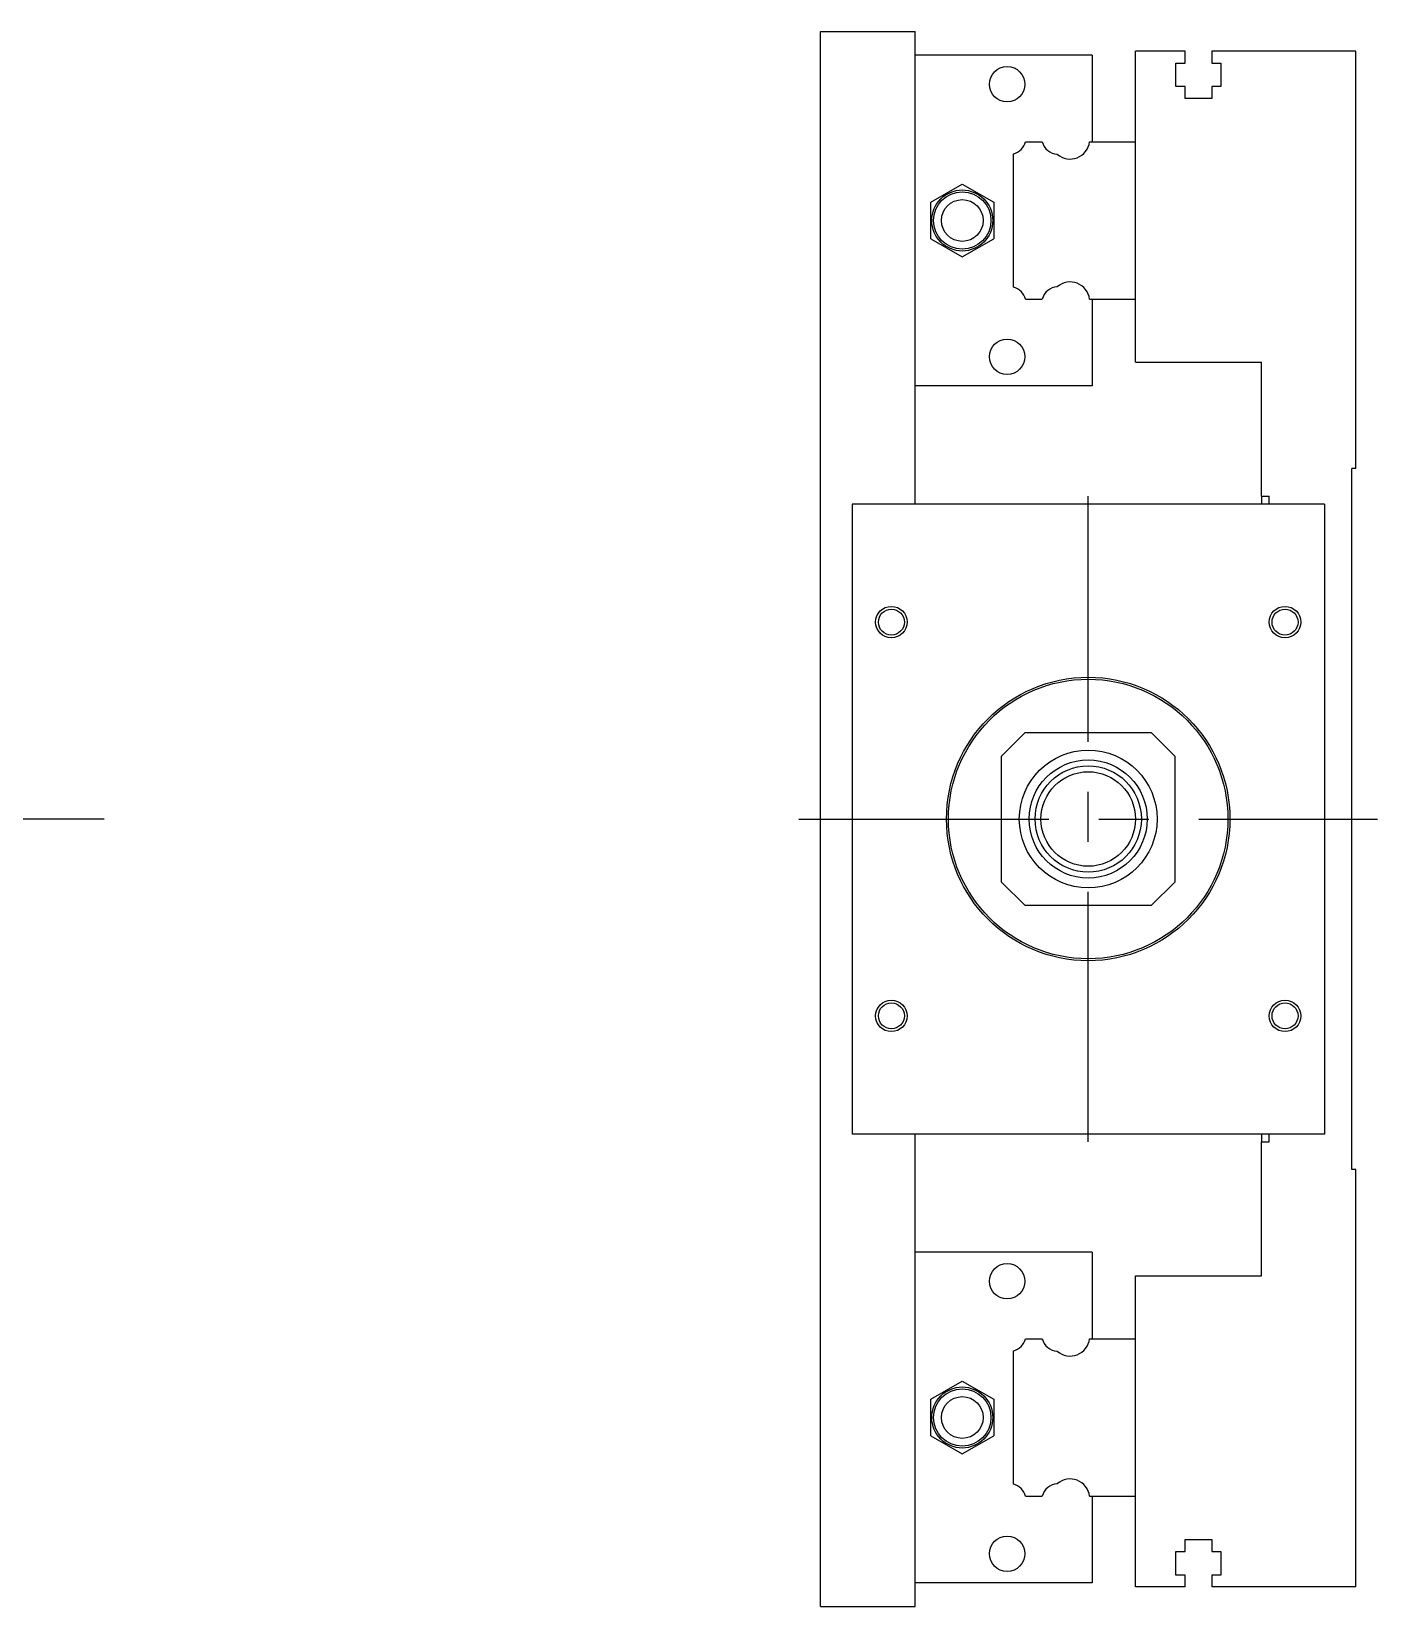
# Model space of a CAD drawing. Extents: x -20 to 990, y -288 to 102.
# Drawn here: x 819.2 to 990.2, y -100 to 100 of the extents above; entities that cross this region are included whole.
import ezdxf

# ---------------------------------------------------------------- set-up
doc = ezdxf.new("R2010")
doc.units = 0
doc.linetypes.add('CENTER', pattern=[50.8, 31.75, -6.35, 6.35, -6.35])
doc.layers.get('0').update_dxf_attribs({"linetype": 'CONTINUOUS'})
doc.layers.add('CENTER', color=1, linetype='CENTER')

msp = doc.modelspace()

# ---------------------------------------------------------------- linework, layer by layer
at = {"color": 7, "linetype": 'CONTINUOUS'}
for p, q in [((919.45, -100), (919.45, 100)), ((919.45, 100), (931.45, 100)), ((931.45, 40), (931.45, 100)), ((953.95, 97), (931.45, 97)), ((953.95, 97), (953.95, 86)), ((959.45, 86), (959.45, 97.5)), ((965.75, 97.5), (959.45, 97.5)), ((964.6, 96), (965.75, 96)), ((964.6, 93), (964.6, 96)), ((965.75, 96), (965.75, 97.5)), ((969.15, 97.5), (969.15, 96)), ((987.45, 97.5), (969.15, 97.5)), ((969.15, 96), (970.3, 96)), ((970.3, 96), (970.3, 93)), ((987.45, 44.5), (987.45, 97.5)), ((965.75, 93), (964.6, 93)), ((965.75, 91.5), (965.75, 93)), ((969.15, 93), (969.15, 91.5)), ((970.3, 93), (969.15, 93)), ((969.15, 91.5), (965.75, 91.5)), ((945.489608, 86), (947.610392, 86)), ((953.631934, 86), (959.45, 86)), ((959.45, 66), (959.45, 86)), ((959.45, 66), (959.45, 86)), ((943.95, 67.539608), (943.95, 84.460392)), ((933.450002, 78.309401), (937.450002, 80.618802)), ((937.450002, 80.618802), (941.450002, 78.309401)), ((933.450002, 73.690599), (933.450002, 78.309401)), ((941.450002, 78.309401), (941.450002, 73.690599)), ((933.450002, 73.690599), (937.450002, 71.381198)), ((937.450002, 71.381198), (941.450002, 73.690599)), ((945.489608, 66), (947.610392, 66)), ((953.631934, 66), (959.45, 66)), ((953.95, 66), (953.95, 55)), ((959.45, 58), (959.45, 66)), ((959.45, 58), (975.45, 58)), ((975.45, 41), (975.45, 58)), ((953.95, 55), (931.45, 55)), ((987.45, 44.5), (986.95, 44.5)), ((986.95, -44.5), (986.95, 44.5)), ((923.45, 40), (923.45, -40)), ((983.45, 40), (923.45, 40)), ((975.45, 41), (976.45, 41)), ((975.45, 41), (975.45, 40)), ((976.45, 40), (976.45, 41)), ((983.45, 40), (983.45, -40)), ((945.45, 11), (942.45, 8)), ((945.45, 11), (961.45, 11)), ((964.45, 8), (961.45, 11)), ((942.45, -8), (942.45, 8)), ((964.45, 8), (964.45, -8)), ((942.45, -8), (945.45, -11)), ((961.45, -11), (964.45, -8)), ((961.45, -11), (945.45, -11)), ((926.55, -24.499994), (926.55, -24.500852)), ((983.45, -40), (923.45, -40)), ((931.45, -100), (931.45, -40)), ((975.45, -40), (975.45, -41)), ((975.45, -41), (976.45, -41)), ((975.45, -58), (975.45, -41)), ((976.45, -41), (976.45, -40)), ((987.45, -44.5), (986.95, -44.5)), ((987.45, -97.5), (987.45, -44.5)), ((953.95, -55), (931.45, -55)), ((953.95, -55), (953.95, -66)), ((959.45, -66), (959.45, -58)), ((959.45, -58), (975.45, -58)), ((943.95, -84.460392), (943.95, -67.539608)), ((945.489608, -66), (947.610392, -66)), ((953.631934, -66), (959.45, -66)), ((959.45, -86), (959.45, -66)), ((959.45, -86), (959.45, -66)), ((933.450002, -73.690599), (937.450002, -71.381198)), ((937.450002, -71.381198), (941.450002, -73.690599)), ((933.450002, -78.309401), (933.450002, -73.690599)), ((941.450002, -73.690599), (941.450002, -78.309401)), ((933.450002, -78.309401), (937.450002, -80.618802)), ((937.450002, -80.618802), (941.450002, -78.309401)), ((945.489608, -86), (947.610392, -86)), ((953.631934, -86), (959.45, -86)), ((953.95, -86), (953.95, -97)), ((959.45, -97.5), (959.45, -86)), ((965.75, -91.5), (969.15, -91.5)), ((965.75, -93), (965.75, -91.5)), ((969.15, -91.5), (969.15, -93)), ((964.6, -93), (965.75, -93)), ((964.6, -96), (964.6, -93)), ((969.15, -93), (970.3, -93)), ((970.3, -93), (970.3, -96)), ((953.95, -97), (931.45, -97)), ((965.75, -97.5), (959.45, -97.5)), ((965.75, -96), (964.6, -96)), ((965.75, -97.5), (965.75, -96)), ((969.15, -96), (969.15, -97.5)), ((970.3, -96), (969.15, -96)), ((987.45, -97.5), (969.15, -97.5)), ((919.45, -100), (931.45, -100))]:
    msp.add_line(p, q, dxfattribs=at)
for centre, radius in [((943.150002, 93.300001), 2.25), ((937.450002, 76), 3.875), ((937.450002, 76), 3.643013), ((937.450002, 76), 2.65), ((943.150002, 58.699999), 2.25), ((928.45, 25), 1.65), ((978.45, 25), 1.65), ((953.45, 0), 18), ((953.45, 0), 17.75), ((953.45, 0), 8.75), ((953.45, 0), 7.5), ((953.45, 0), 6.75), ((953.45, 0), 6), ((928.45, -25), 1.65), ((978.45, -25), 1.65), ((943.150002, -58.699999), 2.25), ((937.450002, -76), 3.875), ((937.450002, -76), 3.643013), ((937.450002, -76), 2.65), ((943.150002, -93.300001), 2.25)]:
    msp.add_circle(centre, radius, dxfattribs=at)
at = {"color": 3, "linetype": 'CONTINUOUS'}
for centre in [(928.45, 25), (978.45, 25), (928.45, -25), (978.45, -25)]:
    msp.add_circle(centre, 2, dxfattribs=at)
at = {"color": 7, "linetype": 'CONTINUOUS'}
for centre, radius, start, end in [((943.45, 86.5), 2.1, 283.774147, 346.225853), ((949.65, 86.5), 2.1, 193.774147, 266.465409), ((951.15, 86.3), 2.5, 229.323534, 353.107897), ((951.15, 65.7), 2.5, 6.892103, 130.676466), ((943.45, 65.5), 2.1, 13.774147, 76.225853), ((949.65, 65.5), 2.1, 93.534591, 166.225853), ((943.45, -65.5), 2.1, 283.774147, 346.225853), ((949.65, -65.5), 2.1, 193.774147, 266.465409), ((951.15, -65.7), 2.5, 229.323534, 353.107897), ((951.15, -86.3), 2.5, 6.892103, 130.676466), ((943.45, -86.5), 2.1, 13.774147, 76.225853), ((949.65, -86.5), 2.1, 93.534591, 166.225853)]:
    msp.add_arc(centre, radius, start, end, dxfattribs=at)
at = {"layer": 'CENTER', "color": 1, "linetype": 'CENTER'}
for p, q in [((953.45, -41), (953.45, 41)), ((828.445, 0), (-20, 0)), ((916.7, 0), (990.2, 0))]:
    msp.add_line(p, q, dxfattribs=at)

doc.saveas('drawing.dxf')
